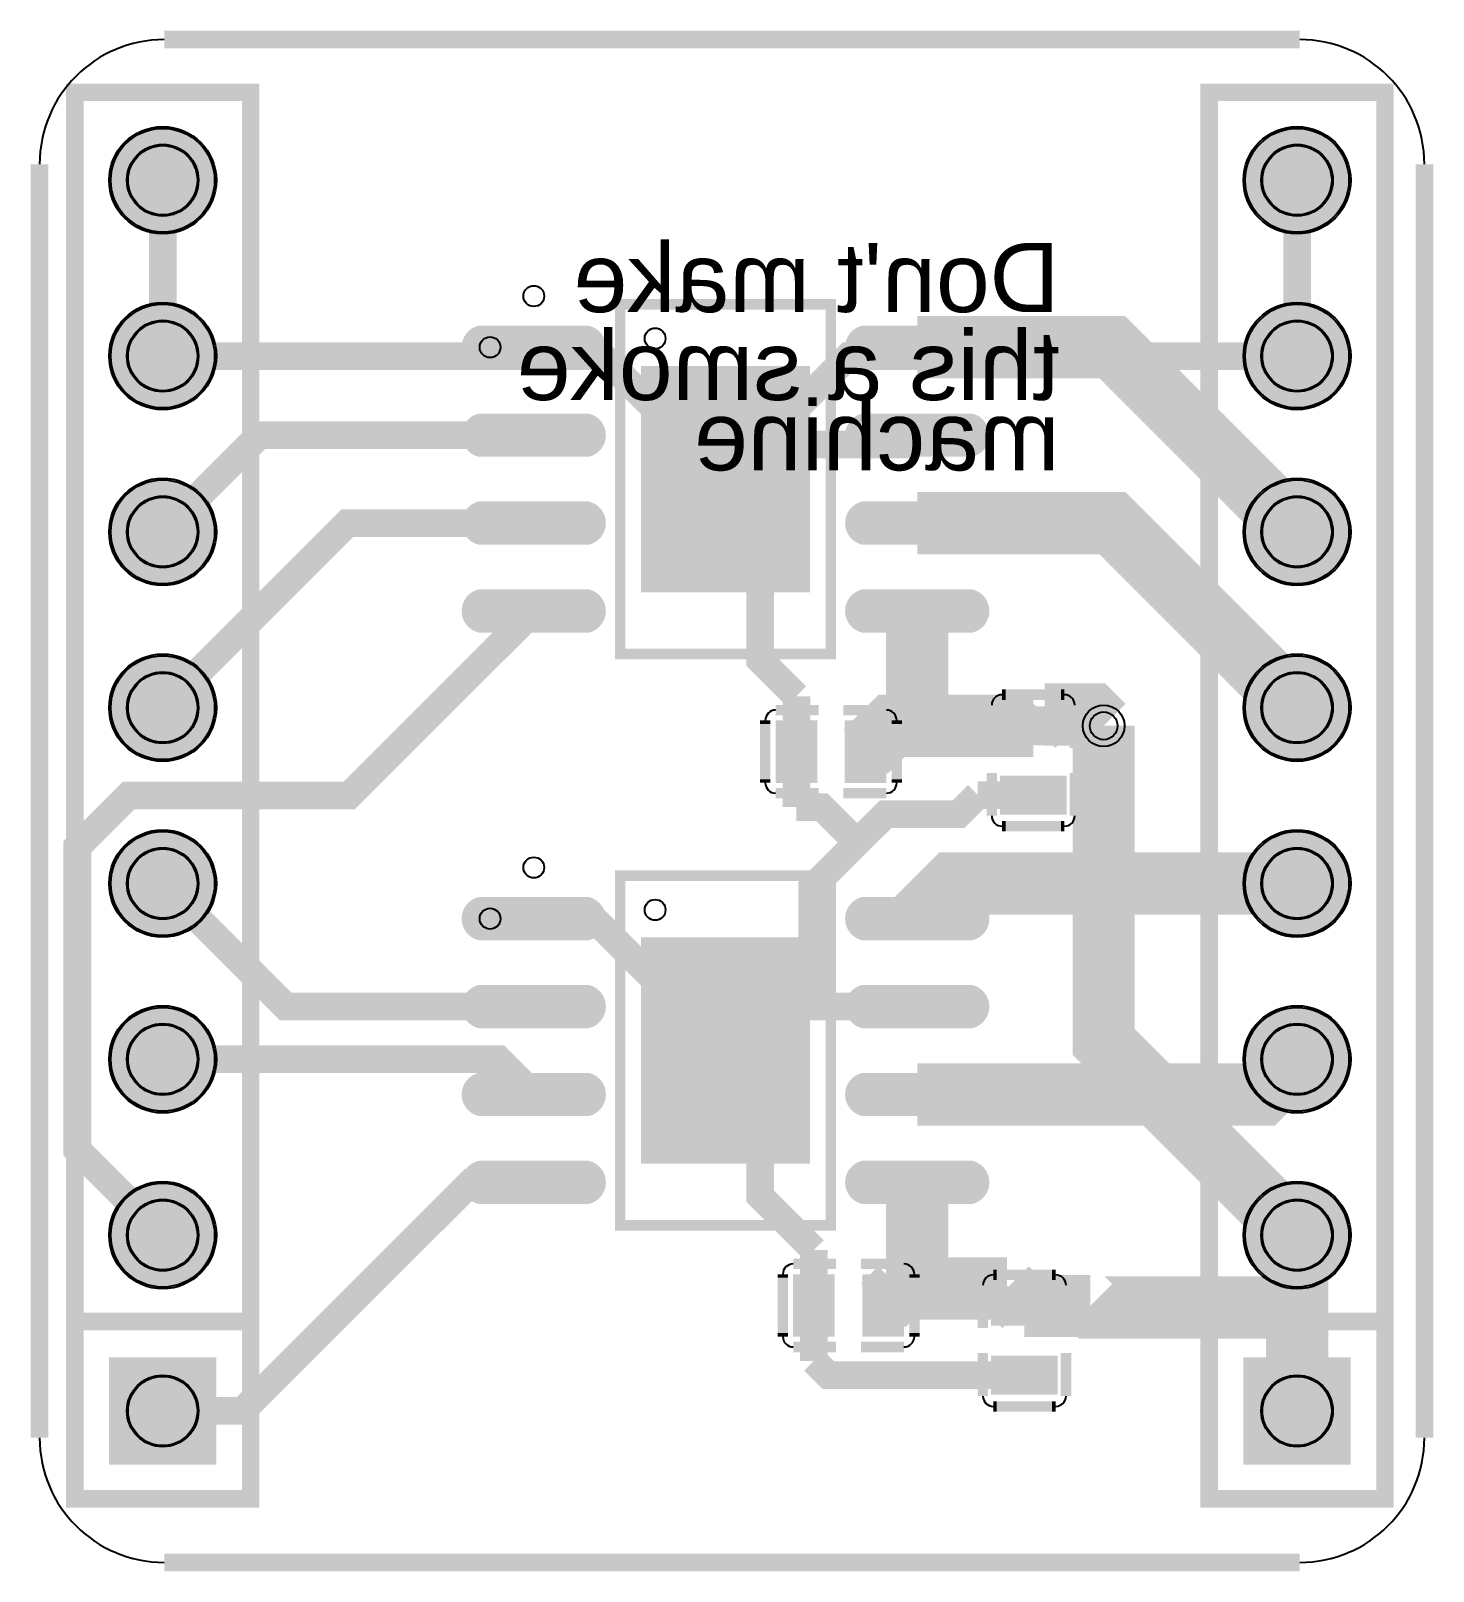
# Model space of a CAD drawing. Header units: millimetres. Extents: x -0.1 to 20.1, y -22.1 to 0.1.
import ezdxf

# ---------------------------------------------------------------- set-up
doc = ezdxf.new("R2010")
doc.units = ezdxf.units.MM
for name, color, linetype, true_color in [('BoardOutLine', 7, 'Continuous', 0xff00ff), ('BottomLayer', 7, 'Continuous', 0x0000ff), ('BottomSilkLayer', 7, 'Continuous', 0x66cc33), ('BottomSolderMaskLayer', 7, 'Continuous', 0xaa00ff), ('Document', 7, 'Continuous', 0xffffff), ('Hole', 7, 'Continuous', 0x222222), ('Multi-Layer', 7, 'Continuous', 0xc0c0c0), ('TopLayer', 7, 'Continuous', 0xff0000), ('TopPasteMaskLayer', 7, 'Continuous', 0x808080), ('TopSilkLayer', 7, 'Continuous', 0xffcc00), ('TopSolderMaskLayer', 7, 'Continuous', 0x800080)]:
    doc.layers.add(name, color=color, linetype=linetype, true_color=true_color)
doc.styles.get("Standard").update_dxf_attribs({"font": 'arial.ttf'})

msp = doc.modelspace()

# ---------------------------------------------------------------- hatches: boundary and pattern name
at = {"layer": 'BottomSolderMaskLayer'}
for points in [[(1.003, -2.032, 1), (2.553, -2.032, 1)], [(17.386, -2.032, 1), (18.936, -2.032, 1)], [(1.003, -4.572, 1), (2.553, -4.572, 1)], [(17.386, -4.572, 1), (18.936, -4.572, 1)], [(1.003, -7.112, 1), (2.553, -7.112, 1)], [(17.386, -7.112, 1), (18.936, -7.112, 1)], [(1.003, -9.652, 1), (2.553, -9.652, 1)], [(17.386, -9.652, 1), (18.936, -9.652, 1)], [(1.003, -12.192, 1), (2.553, -12.192, 1)], [(17.386, -12.192, 1), (18.936, -12.192, 1)], [(1.003, -14.732, 1), (2.553, -14.732, 1)], [(17.386, -14.732, 1), (18.936, -14.732, 1)], [(1.003, -17.272, 1), (2.553, -17.272, 1)], [(17.386, -17.272, 1), (18.936, -17.272, 1)], [(2.553, -20.587), (2.553, -19.037), (1.003, -19.037), (1.003, -20.587)], [(18.936, -20.587), (18.936, -19.037), (17.386, -19.037), (17.386, -20.587)]]:
    msp.add_hatch(color=256, dxfattribs=at).paths.add_polyline_path(points)
at = {"layer": 'Multi-Layer'}
for points in [[(1.028, -2.032, 1), (2.528, -2.032, 1)], [(17.411, -2.032, 1), (18.911, -2.032, 1)], [(1.028, -4.572, 1), (2.528, -4.572, 1)], [(17.411, -4.572, 1), (18.911, -4.572, 1)], [(1.028, -7.112, 1), (2.528, -7.112, 1)], [(17.411, -7.112, 1), (18.911, -7.112, 1)], [(1.028, -9.652, 1), (2.528, -9.652, 1)], [(17.411, -9.652, 1), (18.911, -9.652, 1)], [(1.028, -12.192, 1), (2.528, -12.192, 1)], [(17.411, -12.192, 1), (18.911, -12.192, 1)], [(1.028, -14.732, 1), (2.528, -14.732, 1)], [(17.411, -14.732, 1), (18.911, -14.732, 1)], [(1.028, -17.272, 1), (2.528, -17.272, 1)], [(17.411, -17.272, 1), (18.911, -17.272, 1)], [(2.528, -20.562), (2.528, -19.062), (1.028, -19.062), (1.028, -20.562)], [(18.911, -20.562), (18.911, -19.062), (17.411, -19.062), (17.411, -20.562)]]:
    msp.add_hatch(color=256, dxfattribs=at).paths.add_polyline_path(points)
at = {"layer": 'TopLayer'}
for points in [[(7.869, -4.158, -0.785398), (7.869, -4.732), (6.405, -4.732, -0.785398), (6.405, -4.158)], [(13.407, -4.158, -0.785398), (13.407, -4.732), (11.943, -4.732, -0.785398), (11.943, -4.158)], [(11.106, -4.75), (11.106, -7.95), (8.706, -7.95), (8.706, -4.75)], [(7.869, -5.428, -0.785398), (7.869, -6.002), (6.405, -6.002, -0.785398), (6.405, -5.428)], [(13.407, -5.428, -0.785398), (13.407, -6.002), (11.943, -6.002, -0.785398), (11.943, -5.428)], [(7.869, -6.698, -0.785398), (7.869, -7.272), (6.405, -7.272, -0.785398), (6.405, -6.698)], [(13.407, -6.698, -0.785398), (13.407, -7.272), (11.943, -7.272, -0.785398), (11.943, -6.698)], [(7.869, -7.968, -0.785398), (7.869, -8.542), (6.405, -8.542, -0.785398), (6.405, -7.968)], [(13.407, -7.968, -0.785398), (13.407, -8.542), (11.943, -8.542, -0.785398), (11.943, -7.968)], [(14.751, -9.664), (14.751, -10.164), (13.951, -10.164), (13.951, -9.664)], [(10.68, -9.887), (11.18, -9.887), (11.18, -10.687), (10.68, -10.687)], [(11.68, -9.887), (12.18, -9.887), (12.18, -10.687), (11.68, -10.687)], [(14.751, -10.664), (14.751, -11.164), (13.951, -11.164), (13.951, -10.664)], [(7.869, -12.413, -0.785398), (7.869, -12.987), (6.405, -12.987, -0.785398), (6.405, -12.413)], [(13.407, -12.413, -0.785398), (13.407, -12.987), (11.943, -12.987, -0.785398), (11.943, -12.413)], [(11.106, -13.005), (11.106, -16.205), (8.706, -16.205), (8.706, -13.005)], [(7.869, -13.683, -0.785398), (7.869, -14.257), (6.405, -14.257, -0.785398), (6.405, -13.683)], [(13.407, -13.683, -0.785398), (13.407, -14.257), (11.943, -14.257, -0.785398), (11.943, -13.683)], [(7.869, -14.953, -0.785398), (7.869, -15.527), (6.405, -15.527, -0.785398), (6.405, -14.953)], [(13.407, -14.953, -0.785398), (13.407, -15.527), (11.943, -15.527, -0.785398), (11.943, -14.953)], [(7.869, -16.223, -0.785398), (7.869, -16.797), (6.405, -16.797, -0.785398), (6.405, -16.223)], [(13.407, -16.223, -0.785398), (13.407, -16.797), (11.943, -16.797, -0.785398), (11.943, -16.223)], [(10.934, -17.888), (11.434, -17.888), (11.434, -18.688), (10.934, -18.688)], [(11.934, -17.888), (12.434, -17.888), (12.434, -18.688), (11.934, -18.688)], [(14.624, -18.046), (14.624, -18.546), (13.824, -18.546), (13.824, -18.046)], [(14.624, -19.046), (14.624, -19.546), (13.824, -19.546), (13.824, -19.046)]]:
    msp.add_hatch(color=256, dxfattribs=at).paths.add_polyline_path(points)
at = {"layer": 'TopPasteMaskLayer'}
for points in [[(7.869, -4.158, -0.785398), (7.869, -4.732), (6.405, -4.732, -0.785398), (6.405, -4.158)], [(13.407, -4.158, -0.785398), (13.407, -4.732), (11.943, -4.732, -0.785398), (11.943, -4.158)], [(11.106, -4.75), (11.106, -7.95), (8.706, -7.95), (8.706, -4.75)], [(7.869, -5.428, -0.785398), (7.869, -6.002), (6.405, -6.002, -0.785398), (6.405, -5.428)], [(13.407, -5.428, -0.785398), (13.407, -6.002), (11.943, -6.002, -0.785398), (11.943, -5.428)], [(7.869, -6.698, -0.785398), (7.869, -7.272), (6.405, -7.272, -0.785398), (6.405, -6.698)], [(13.407, -6.698, -0.785398), (13.407, -7.272), (11.943, -7.272, -0.785398), (11.943, -6.698)], [(7.869, -7.968, -0.785398), (7.869, -8.542), (6.405, -8.542, -0.785398), (6.405, -7.968)], [(13.407, -7.968, -0.785398), (13.407, -8.542), (11.943, -8.542, -0.785398), (11.943, -7.968)], [(14.751, -9.664), (14.751, -10.164), (13.951, -10.164), (13.951, -9.664)], [(10.68, -9.887), (11.18, -9.887), (11.18, -10.687), (10.68, -10.687)], [(11.68, -9.887), (12.18, -9.887), (12.18, -10.687), (11.68, -10.687)], [(14.751, -10.664), (14.751, -11.164), (13.951, -11.164), (13.951, -10.664)], [(7.869, -12.413, -0.785398), (7.869, -12.987), (6.405, -12.987, -0.785398), (6.405, -12.413)], [(13.407, -12.413, -0.785398), (13.407, -12.987), (11.943, -12.987, -0.785398), (11.943, -12.413)], [(11.106, -13.005), (11.106, -16.205), (8.706, -16.205), (8.706, -13.005)], [(7.869, -13.683, -0.785398), (7.869, -14.257), (6.405, -14.257, -0.785398), (6.405, -13.683)], [(13.407, -13.683, -0.785398), (13.407, -14.257), (11.943, -14.257, -0.785398), (11.943, -13.683)], [(7.869, -14.953, -0.785398), (7.869, -15.527), (6.405, -15.527, -0.785398), (6.405, -14.953)], [(13.407, -14.953, -0.785398), (13.407, -15.527), (11.943, -15.527, -0.785398), (11.943, -14.953)], [(7.869, -16.223, -0.785398), (7.869, -16.797), (6.405, -16.797, -0.785398), (6.405, -16.223)], [(13.407, -16.223, -0.785398), (13.407, -16.797), (11.943, -16.797, -0.785398), (11.943, -16.223)], [(10.934, -17.888), (11.434, -17.888), (11.434, -18.688), (10.934, -18.688)], [(11.934, -17.888), (12.434, -17.888), (12.434, -18.688), (11.934, -18.688)], [(14.624, -18.046), (14.624, -18.546), (13.824, -18.546), (13.824, -18.046)], [(14.624, -19.046), (14.624, -19.546), (13.824, -19.546), (13.824, -19.046)]]:
    msp.add_hatch(color=256, dxfattribs=at).paths.add_polyline_path(points)
at = {"layer": 'TopSolderMaskLayer'}
for points in [[(1.003, -2.032, 1), (2.553, -2.032, 1)], [(17.386, -2.032, 1), (18.936, -2.032, 1)], [(1.003, -4.572, 1), (2.553, -4.572, 1)], [(17.386, -4.572, 1), (18.936, -4.572, 1)], [(7.934, -4.133, -0.785398), (7.934, -4.757), (6.34, -4.757, -0.785398), (6.34, -4.133)], [(13.472, -4.133, -0.785398), (13.472, -4.757), (11.878, -4.757, -0.785398), (11.878, -4.133)], [(11.125, -4.716), (11.125, -7.984), (8.687, -7.984), (8.687, -4.716)], [(7.934, -5.403, -0.785398), (7.934, -6.027), (6.34, -6.027, -0.785398), (6.34, -5.403)], [(13.472, -5.403, -0.785398), (13.472, -6.027), (11.878, -6.027, -0.785398), (11.878, -5.403)], [(1.003, -7.112, 1), (2.553, -7.112, 1)], [(17.386, -7.112, 1), (18.936, -7.112, 1)], [(7.934, -6.673, -0.785398), (7.934, -7.297), (6.34, -7.297, -0.785398), (6.34, -6.673)], [(13.472, -6.673, -0.785398), (13.472, -7.297), (11.878, -7.297, -0.785398), (11.878, -6.673)], [(7.934, -7.943, -0.785398), (7.934, -8.567), (6.34, -8.567, -0.785398), (6.34, -7.943)], [(13.472, -7.943, -0.785398), (13.472, -8.567), (11.878, -8.567, -0.785398), (11.878, -7.943)], [(1.003, -9.652, 1), (2.553, -9.652, 1)], [(17.386, -9.652, 1), (18.936, -9.652, 1)], [(14.832, -9.632), (14.832, -10.196), (13.87, -10.196), (13.87, -9.632)], [(10.629, -9.836), (11.231, -9.836), (11.231, -10.738), (10.629, -10.738)], [(11.629, -9.836), (12.231, -9.836), (12.231, -10.738), (11.629, -10.738)], [(14.832, -10.632), (14.832, -11.196), (13.87, -11.196), (13.87, -10.632)], [(1.003, -12.192, 1), (2.553, -12.192, 1)], [(17.386, -12.192, 1), (18.936, -12.192, 1)], [(7.934, -12.388, -0.785398), (7.934, -13.012), (6.34, -13.012, -0.785398), (6.34, -12.388)], [(13.472, -12.388, -0.785398), (13.472, -13.012), (11.878, -13.012, -0.785398), (11.878, -12.388)], [(11.125, -12.971), (11.125, -16.239), (8.687, -16.239), (8.687, -12.971)], [(7.934, -13.658, -0.785398), (7.934, -14.282), (6.34, -14.282, -0.785398), (6.34, -13.658)], [(13.472, -13.658, -0.785398), (13.472, -14.282), (11.878, -14.282, -0.785398), (11.878, -13.658)], [(1.003, -14.732, 1), (2.553, -14.732, 1)], [(17.386, -14.732, 1), (18.936, -14.732, 1)], [(7.934, -14.928, -0.785398), (7.934, -15.552), (6.34, -15.552, -0.785398), (6.34, -14.928)], [(13.472, -14.928, -0.785398), (13.472, -15.552), (11.878, -15.552, -0.785398), (11.878, -14.928)], [(7.934, -16.198, -0.785398), (7.934, -16.822), (6.34, -16.822, -0.785398), (6.34, -16.198)], [(13.472, -16.198, -0.785398), (13.472, -16.822), (11.878, -16.822, -0.785398), (11.878, -16.198)], [(1.003, -17.272, 1), (2.553, -17.272, 1)], [(17.386, -17.272, 1), (18.936, -17.272, 1)], [(10.883, -17.837), (11.485, -17.837), (11.485, -18.739), (10.883, -18.739)], [(11.883, -17.837), (12.485, -17.837), (12.485, -18.739), (11.883, -18.739)], [(14.705, -18.014), (14.705, -18.578), (13.743, -18.578), (13.743, -18.014)], [(2.553, -20.587), (2.553, -19.037), (1.003, -19.037), (1.003, -20.587)], [(14.705, -19.014), (14.705, -19.578), (13.743, -19.578), (13.743, -19.014)], [(18.936, -20.587), (18.936, -19.037), (17.386, -19.037), (17.386, -20.587)]]:
    msp.add_hatch(color=256, dxfattribs=at).paths.add_polyline_path(points)

# ---------------------------------------------------------------- linework, layer by layer
at = {"layer": 'BoardOutLine', "const_width": 0.254}
for points in [[(1.8, 0), (18.2, 0)], [(0, -20.2), (0, -1.8)], [(20, -1.8), (20, -20.2)], [(18.2, -22), (1.8, -22)]]:
    msp.add_lwpolyline(points, dxfattribs=at)
at = {"layer": 'BoardOutLine'}
for centre, start, end in [((18.2, -1.8), 360, 90), ((1.8, -1.8), 90, 180), ((1.8, -20.2), 180, 270), ((18.2, -20.2), 270, 0)]:
    msp.add_arc(centre, 1.8, start, end, dxfattribs=at)
at = {"layer": 'BottomLayer'}
for points, const_width in [([(1.778, -4.572), (8.128, -4.572), (9.406, -5.85)], 0.4), ([(18.161, -4.572), (11.684, -4.572), (10.406, -5.85)], 0.4), ([(9.406, -6.85), (10.406, -6.85)], 0.4), ([(18.161, -17.272), (15.368, -14.479), (15.368, -9.914)], 0.9), ([(9.406, -15.105), (10.406, -15.105)], 0.4)]:
    msp.add_lwpolyline(points, dxfattribs=dict(at, const_width=const_width))
at = {"layer": 'BottomSilkLayer', "const_width": 0.254}
for points in [[(3.048, -0.762), (0.508, -0.762), (0.508, -21.082), (3.048, -21.082), (3.048, -0.762)], [(19.431, -0.762), (16.891, -0.762), (16.891, -21.082), (19.431, -21.082), (19.431, -0.762)]]:
    msp.add_lwpolyline(points, close=True, dxfattribs=at)
for points in [[(3.048, -18.518), (0.508, -18.518)], [(19.431, -18.518), (16.891, -18.518)]]:
    msp.add_lwpolyline(points, dxfattribs=at)
at = {"layer": 'BottomSolderMaskLayer'}
for centre, radius in [((1.778, -2.032), 0.775), ((18.161, -2.032), 0.775), ((1.778, -2.032), 0.517), ((18.161, -2.032), 0.517), ((1.778, -4.572), 0.775), ((18.161, -4.572), 0.775), ((1.778, -4.572), 0.517), ((18.161, -4.572), 0.517), ((1.778, -7.112), 0.775), ((18.161, -7.112), 0.775), ((1.778, -7.112), 0.517), ((18.161, -7.112), 0.517), ((1.778, -9.652), 0.775), ((18.161, -9.652), 0.775), ((1.778, -9.652), 0.517), ((18.161, -9.652), 0.517), ((1.778, -12.192), 0.775), ((18.161, -12.192), 0.775), ((1.778, -12.192), 0.517), ((18.161, -12.192), 0.517), ((1.778, -14.732), 0.775), ((18.161, -14.732), 0.775), ((1.778, -14.732), 0.517), ((18.161, -14.732), 0.517), ((1.778, -17.272), 0.775), ((18.161, -17.272), 0.775), ((1.778, -17.272), 0.517), ((18.161, -17.272), 0.517), ((1.778, -19.812), 0.517), ((18.161, -19.812), 0.517)]:
    msp.add_circle(centre, radius, dxfattribs=at)
at = {"layer": 'Document'}
for centre in [(6.506, -4.445), (6.506, -12.7)]:
    msp.add_circle(centre, 0.15, dxfattribs=at)
at = {"layer": 'Hole'}
msp.add_circle((15.368, -9.914), 0.2, dxfattribs=at)
at = {"layer": 'Multi-Layer'}
for centre, radius in [((1.778, -2.032), 0.75), ((18.161, -2.032), 0.75), ((1.778, -2.032), 0.5), ((18.161, -2.032), 0.5), ((1.778, -4.572), 0.75), ((18.161, -4.572), 0.75), ((1.778, -4.572), 0.5), ((18.161, -4.572), 0.5), ((1.778, -7.112), 0.75), ((18.161, -7.112), 0.75), ((1.778, -7.112), 0.5), ((18.161, -7.112), 0.5), ((1.778, -9.652), 0.75), ((18.161, -9.652), 0.75), ((1.778, -9.652), 0.5), ((18.161, -9.652), 0.5), ((15.368, -9.914), 0.3), ((1.778, -12.192), 0.75), ((18.161, -12.192), 0.75), ((1.778, -12.192), 0.5), ((18.161, -12.192), 0.5), ((1.778, -14.732), 0.75), ((18.161, -14.732), 0.75), ((1.778, -14.732), 0.5), ((18.161, -14.732), 0.5), ((1.778, -17.272), 0.75), ((18.161, -17.272), 0.75), ((1.778, -17.272), 0.5), ((18.161, -17.272), 0.5), ((1.778, -19.812), 0.5), ((18.161, -19.812), 0.5)]:
    msp.add_circle(centre, radius, dxfattribs=at)
at = {"layer": 'TopLayer'}
for points, const_width in [([(1.778, -4.572), (1.778, -2.032)], 0.4), ([(18.161, -2.032), (18.161, -4.572)], 0.4), ([(18.161, -7.112), (15.494, -4.445), (12.675, -4.445)], 0.9), ([(7.137, -4.445), (8.001, -4.445), (9.406, -5.85)], 0.4), ([(1.778, -7.112), (3.175, -5.715), (7.137, -5.715)], 0.4), ([(10.406, -5.85), (12.54, -5.85), (12.675, -5.715)], 0.4), ([(9.406, -6.85), (9.406, -5.85)], 0.4), ([(10.406, -6.35), (10.406, -5.85)], 0.4), ([(10.406, -6.35), (9.906, -6.35)], 0.4), ([(10.406, -6.35), (10.406, -6.85)], 0.4), ([(10.406, -6.85), (10.406, -8.962), (10.93, -9.486)], 0.4), ([(18.161, -9.652), (15.494, -6.985), (12.675, -6.985)], 0.9), ([(1.778, -9.652), (4.445, -6.985), (7.137, -6.985)], 0.4), ([(12.675, -8.255), (12.675, -9.542)], 0.9), ([(1.778, -17.272), (0.545, -16.039), (0.545, -11.662), (1.285, -10.922), (4.47, -10.922), (7.137, -8.255)], 0.4), ([(12.675, -9.913), (12.675, -9.542)], 0.9), ([(10.93, -10.173), (10.93, -9.486)], 0.4), ([(14.514, -9.751), (14.351, -9.914)], 0.9), ([(14.514, -9.751), (15.205, -9.751), (15.368, -9.914)], 0.9), ([(11.93, -10.287), (12.303, -9.914)], 0.9), ([(12.303, -9.914), (12.304, -9.913), (12.675, -9.913)], 0.9), ([(12.675, -9.913), (14.35, -9.913)], 0.9), ([(14.35, -9.913), (14.351, -9.914)], 0.9), ([(10.93, -10.287), (10.93, -10.173)], 0.4), ([(10.93, -10.287), (10.93, -11.088)], 0.4), ([(11.808, -11.6), (11.296, -11.088), (10.93, -11.088)], 0.4), ([(13.55, -10.914), (13.277, -11.188), (12.221, -11.188), (11.808, -11.6)], 0.4), ([(14.351, -10.914), (13.55, -10.914)], 0.4), ([(11.808, -11.6), (11.156, -12.253), (11.156, -13.97)], 0.4), ([(18.161, -12.192), (13.183, -12.192), (12.675, -12.7)], 0.9), ([(1.778, -12.192), (3.556, -13.97), (7.137, -13.97)], 0.4), ([(7.137, -12.7), (8.001, -12.7), (9.406, -14.105)], 0.4), ([(11.156, -13.97), (10.541, -13.97), (10.406, -14.105)], 0.4), ([(12.675, -13.97), (11.156, -13.97)], 0.4), ([(9.406, -15.105), (9.406, -14.105)], 0.4), ([(10.406, -14.605), (10.406, -14.105)], 0.4), ([(10.406, -14.605), (9.906, -14.605)], 0.4), ([(10.406, -14.605), (10.406, -15.105)], 0.4), ([(18.161, -14.732), (17.653, -15.24), (12.675, -15.24)], 0.9), ([(1.778, -14.732), (6.629, -14.732), (7.137, -15.24)], 0.4), ([(10.406, -15.105), (10.406, -16.709), (11.184, -17.487)], 0.4), ([(12.675, -16.51), (12.675, -17.797)], 0.9), ([(2.929, -19.812), (6.231, -16.51), (7.137, -16.51)], 0.4), ([(18.161, -17.272), (18.161, -18.317)], 0.9), ([(11.184, -18.288), (11.184, -17.487)], 0.4), ([(12.675, -18.042), (12.675, -17.797)], 0.9), ([(12.184, -18.288), (12.43, -18.042)], 0.9), ([(12.43, -18.042), (12.675, -18.042)], 0.9), ([(12.675, -18.042), (13.97, -18.042)], 0.9), ([(13.97, -18.042), (14.224, -18.296)], 0.9), ([(14.224, -18.296), (15.174, -18.296)], 0.9), ([(15.375, -18.317), (15.195, -18.317), (15.174, -18.296)], 0.9), ([(18.161, -18.317), (15.375, -18.317)], 0.9), ([(18.161, -18.317), (18.161, -19.812)], 0.9), ([(11.184, -18.288), (11.184, -19.089)], 0.4), ([(14.224, -19.296), (11.392, -19.296), (11.184, -19.089)], 0.4), ([(1.778, -19.812), (2.929, -19.812)], 0.4)]:
    msp.add_lwpolyline(points, dxfattribs=dict(at, const_width=const_width))
at = {"layer": 'TopSilkLayer', "const_width": 0.152}
for points in [[(8.385, -3.824), (11.427, -3.824), (11.427, -8.876), (8.385, -8.876), (8.385, -3.824)], [(8.385, -12.079), (11.427, -12.079), (11.427, -17.131), (8.385, -17.131), (8.385, -12.079)]]:
    msp.add_lwpolyline(points, close=True, dxfattribs=at)
at = {"layer": 'TopSilkLayer', "const_width": 0.15}
for points in [[(13.751, -10.234), (13.751, -9.614)], [(13.901, -9.464), (13.951, -9.464)], [(14.751, -9.464), (13.951, -9.464)], [(14.801, -9.464), (14.751, -9.464)], [(14.951, -10.234), (14.951, -9.614)], [(10.48, -9.837), (10.48, -9.887)], [(11.25, -9.687), (10.63, -9.687)], [(11.61, -9.687), (12.23, -9.687)], [(12.38, -9.837), (12.38, -9.887)], [(10.48, -9.887), (10.48, -10.687)], [(12.38, -9.887), (12.38, -10.687)], [(10.48, -10.737), (10.48, -10.687)], [(12.38, -10.737), (12.38, -10.687)], [(13.751, -10.594), (13.751, -11.214)], [(14.951, -10.594), (14.951, -11.214)], [(11.25, -10.887), (10.63, -10.887)], [(11.61, -10.887), (12.23, -10.887)], [(13.901, -11.364), (13.951, -11.364)], [(14.751, -11.364), (13.951, -11.364)], [(14.801, -11.364), (14.751, -11.364)], [(10.734, -17.838), (10.734, -17.888)], [(11.504, -17.688), (10.884, -17.688)], [(11.864, -17.688), (12.484, -17.688)], [(12.634, -17.838), (12.634, -17.888)], [(13.774, -17.846), (13.824, -17.846)], [(14.624, -17.846), (13.824, -17.846)], [(14.674, -17.846), (14.624, -17.846)], [(10.734, -17.888), (10.734, -18.688)], [(12.634, -17.888), (12.634, -18.688)], [(13.624, -18.616), (13.624, -17.996)], [(14.824, -18.616), (14.824, -17.996)], [(10.734, -18.738), (10.734, -18.688)], [(12.634, -18.738), (12.634, -18.688)], [(11.504, -18.888), (10.884, -18.888)], [(11.864, -18.888), (12.484, -18.888)], [(13.624, -18.976), (13.624, -19.596)], [(14.824, -18.976), (14.824, -19.596)], [(13.774, -19.746), (13.824, -19.746)], [(14.624, -19.746), (13.824, -19.746)], [(14.674, -19.746), (14.624, -19.746)]]:
    msp.add_lwpolyline(points, dxfattribs=at)
at = {"layer": 'TopSilkLayer'}
for centre in [(7.137, -3.706), (8.89, -4.318), (7.137, -11.961), (8.89, -12.573)]:
    msp.add_circle(centre, 0.15, dxfattribs=at)
for centre, start, end in [((13.901, -9.614), 90, 180), ((14.801, -9.614), 0, 90), ((10.63, -9.837), 90, 180), ((12.23, -9.837), 360, 90), ((10.63, -10.737), 180, 270), ((12.23, -10.737), 270, 0), ((13.901, -11.214), 180, 270), ((14.801, -11.214), 270, 0), ((10.884, -17.838), 90, 180), ((12.484, -17.838), 360, 90), ((13.774, -17.996), 90, 180), ((14.674, -17.996), 0, 90), ((10.884, -18.738), 180, 270), ((12.484, -18.738), 270, 0), ((13.774, -19.596), 180, 270), ((14.674, -19.596), 270, 0)]:
    msp.add_arc(centre, 0.15, start, end, dxfattribs=at)
at = {"layer": 'TopSolderMaskLayer'}
for centre, radius in [((1.778, -2.032), 0.775), ((18.161, -2.032), 0.775), ((1.778, -2.032), 0.517), ((18.161, -2.032), 0.517), ((1.778, -4.572), 0.775), ((18.161, -4.572), 0.775), ((1.778, -4.572), 0.517), ((18.161, -4.572), 0.517), ((1.778, -7.112), 0.775), ((18.161, -7.112), 0.775), ((1.778, -7.112), 0.517), ((18.161, -7.112), 0.517), ((1.778, -9.652), 0.775), ((18.161, -9.652), 0.775), ((1.778, -9.652), 0.517), ((18.161, -9.652), 0.517), ((1.778, -12.192), 0.775), ((18.161, -12.192), 0.775), ((1.778, -12.192), 0.517), ((18.161, -12.192), 0.517), ((1.778, -14.732), 0.775), ((18.161, -14.732), 0.775), ((1.778, -14.732), 0.517), ((18.161, -14.732), 0.517), ((1.778, -17.272), 0.775), ((18.161, -17.272), 0.775), ((1.778, -17.272), 0.517), ((18.161, -17.272), 0.517), ((1.778, -19.812), 0.517), ((18.161, -19.812), 0.517)]:
    msp.add_circle(centre, radius, dxfattribs=at)

# ---------------------------------------------------------------- texts
at = {"layer": 'BottomSilkLayer', "text_generation_flag": 2}
for s, p in [("Don't make", (14.732, -3.937)), ('this a smoke', (14.732, -5.207)), ('machine', (14.732, -6.223))]:
    msp.add_text(s, height=1, dxfattribs=at).set_placement(p)

doc.saveas('drawing.dxf')
